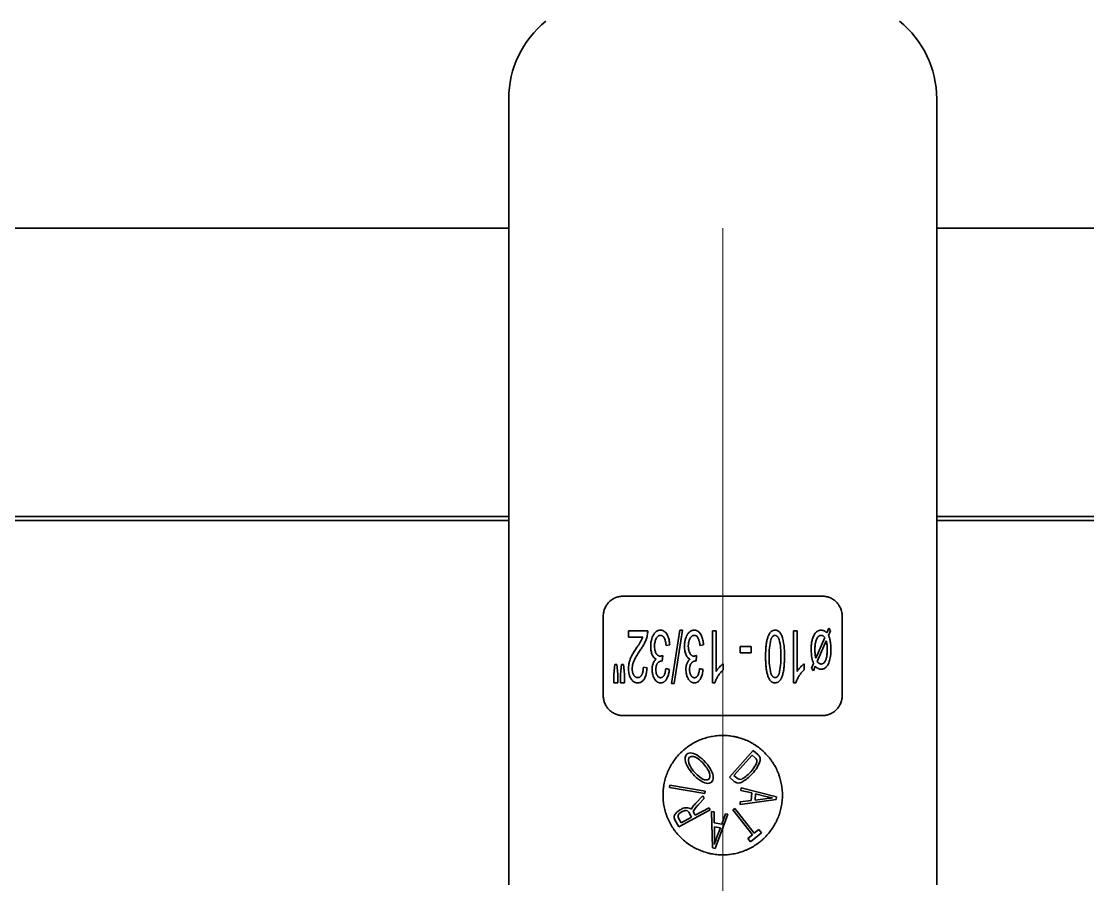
# Model space of a CAD drawing. Extents: x 6336 to 10269, y -393 to 3036.
# Drawn here: x 8656.4 to 8710, y 2212.5 to 2255.9 of the extents above; entities that cross this region are included whole.
import ezdxf

# ---------------------------------------------------------------- set-up
doc = ezdxf.new("R2010")
doc.units = 0
doc.header["$LTSCALE"] = 5
doc.layers.get('0').update_dxf_attribs({"linetype": 'CONTINUOUS', "lineweight": 0})
doc.layers.add('1', color=7, linetype='CONTINUOUS', true_color=0xffffff)

msp = doc.modelspace()

# ---------------------------------------------------------------- linework, layer by layer
at = {"color": 4}
msp.add_line((8691.673, 2245.526), (8691.673, 2145.526), dxfattribs=at)
at = {"layer": '1', "color": 7, "linetype": 'Continuous', "lineweight": 35}
for p, q in [((8680.923, 2252.026), (8680.923, 2212.526)), ((8702.423, 2212.526), (8702.423, 2252.026)), ((8680.923, 2245.526), (8643.478, 2245.526)), ((9142.773, 2245.526), (8702.423, 2245.526)), ((8680.923, 2231.037), (8459.92, 2231.037)), ((8680.923, 2230.83), (8459.92, 2230.83)), ((8850.535, 2231.037), (8702.423, 2231.037)), ((8850.546, 2230.83), (8702.423, 2230.83)), ((8696.673, 2227.026), (8686.673, 2227.026)), ((8685.673, 2222.026), (8685.673, 2226.026)), ((8697.673, 2226.026), (8697.673, 2222.026)), ((8696.897, 2225.178), (8697, 2225.417)), ((8697, 2225.417), (8697.095, 2225.29)), ((8686.939, 2225.279), (8687.904, 2225.279)), ((8686.939, 2225.279), (8686.939, 2224.971)), ((8687.654, 2224.971), (8686.939, 2224.971)), ((8689.093, 2222.635), (8689.515, 2225.322)), ((8689.659, 2225.322), (8689.237, 2222.635)), ((8689.515, 2225.322), (8689.659, 2225.322)), ((8691.164, 2225.279), (8691.342, 2225.279)), ((8691.164, 2225.279), (8691.164, 2222.679)), ((8691.342, 2223.245), (8691.342, 2225.279)), ((8695.234, 2225.279), (8695.412, 2225.279)), ((8695.234, 2225.279), (8695.234, 2222.679)), ((8695.412, 2223.245), (8695.412, 2225.279)), ((8696.35, 2223.913), (8696.796, 2224.948)), ((8697.095, 2225.29), (8696.988, 2225.043)), ((8689.009, 2224.589), (8688.831, 2224.547)), ((8690.706, 2224.589), (8690.527, 2224.547)), ((8692.551, 2224.498), (8693.102, 2224.498)), ((8692.551, 2224.498), (8692.551, 2224.177)), ((8693.102, 2224.177), (8693.102, 2224.498)), ((8696.875, 2224.781), (8696.425, 2223.741)), ((8688.637, 2223.766), (8688.657, 2224.046)), ((8690.333, 2223.767), (8690.353, 2224.046)), ((8693.102, 2224.177), (8692.551, 2224.177)), ((8686.205, 2223.105), (8686.253, 2223.6)), ((8686.253, 2223.6), (8686.36, 2223.6)), ((8686.36, 2223.6), (8686.409, 2223.105)), ((8686.534, 2223.105), (8686.58, 2223.6)), ((8686.58, 2223.6), (8686.689, 2223.6)), ((8686.689, 2223.6), (8686.738, 2223.105)), ((8687.686, 2223.453), (8687.87, 2223.42)), ((8688.813, 2223.4), (8688.992, 2223.342)), ((8690.51, 2223.4), (8690.688, 2223.342)), ((8691.701, 2223.32), (8691.701, 2223.629)), ((8695.771, 2223.32), (8695.771, 2223.629)), ((8696.13, 2223.404), (8696.237, 2223.65)), ((8696.227, 2223.279), (8696.13, 2223.404)), ((8696.324, 2223.506), (8696.227, 2223.279)), ((8686.205, 2223.105), (8686.205, 2222.679)), ((8686.409, 2222.679), (8686.409, 2223.105)), ((8686.534, 2223.105), (8686.534, 2222.679)), ((8686.738, 2222.679), (8686.738, 2223.105)), ((8686.409, 2222.679), (8686.205, 2222.679)), ((8686.738, 2222.679), (8686.534, 2222.679)), ((8689.237, 2222.635), (8689.093, 2222.635)), ((8691.279, 2222.679), (8691.164, 2222.679)), ((8695.352, 2222.679), (8695.234, 2222.679)), ((8686.673, 2221.026), (8696.673, 2221.026)), ((8693.205, 2219.278), (8692.006, 2217.935)), ((8692.237, 2218.014), (8693.152, 2219.04)), ((8693.152, 2219.04), (8693.306, 2218.902)), ((8693.448, 2219.061), (8693.205, 2219.278)), ((8692.006, 2217.935), (8692.248, 2217.719)), ((8692.391, 2217.877), (8692.237, 2218.014)), ((8689.019, 2217.527), (8689, 2217.41)), ((8689, 2217.41), (8690.776, 2217.116)), ((8690.795, 2217.234), (8689.019, 2217.527)), ((8692.59, 2217.266), (8692.597, 2217.392)), ((8694.372, 2216.935), (8692.597, 2217.392)), ((8690.673, 2216.984), (8690.31, 2216.609)), ((8690.47, 2216.571), (8690.744, 2216.854)), ((8690.744, 2216.854), (8690.673, 2216.984)), ((8690.776, 2217.116), (8690.795, 2217.234)), ((8692.59, 2217.266), (8693.127, 2217.135)), ((8693.127, 2217.135), (8693.104, 2216.757)), ((8693.299, 2216.782), (8693.318, 2217.087)), ((8693.803, 2216.844), (8693.299, 2216.782)), ((8693.318, 2217.087), (8693.84, 2216.956)), ((8694.372, 2216.935), (8694.365, 2216.808)), ((8689.464, 2215.433), (8691.049, 2216.287)), ((8690.992, 2216.392), (8690.288, 2216.013)), ((8691.049, 2216.287), (8690.992, 2216.392)), ((8692.276, 2216.356), (8692.183, 2216.282)), ((8692.183, 2216.282), (8693.166, 2215.036)), ((8693.26, 2215.11), (8692.276, 2216.356)), ((8692.545, 2216.551), (8694.365, 2216.808)), ((8692.545, 2216.551), (8692.554, 2216.687)), ((8693.104, 2216.757), (8692.554, 2216.687)), ((8689.275, 2215.785), (8689.464, 2215.433)), ((8689.583, 2215.633), (8689.433, 2215.911)), ((8690.107, 2215.915), (8689.583, 2215.633)), ((8689.986, 2216.14), (8690.107, 2215.915)), ((8690.288, 2216.013), (8690.218, 2216.143)), ((8691.239, 2216.188), (8691.105, 2216.211)), ((8691.105, 2216.211), (8691.16, 2214.375)), ((8691.239, 2216.188), (8691.248, 2215.634)), ((8691.286, 2214.353), (8691.935, 2216.067)), ((8691.811, 2216.089), (8691.621, 2215.569)), ((8691.935, 2216.067), (8691.811, 2216.089)), ((8691.621, 2215.569), (8691.248, 2215.634)), ((8691.252, 2215.437), (8691.258, 2214.929)), ((8691.252, 2215.437), (8691.553, 2215.384)), ((8691.553, 2215.384), (8691.365, 2214.879)), ((8693.492, 2215.293), (8693.26, 2215.11)), ((8693.624, 2215.127), (8693.492, 2215.293)), ((8693.166, 2215.036), (8692.933, 2214.852)), ((8692.933, 2214.852), (8693.065, 2214.685)), ((8693.065, 2214.685), (8693.624, 2215.127)), ((8691.16, 2214.375), (8691.286, 2214.353))]:
    msp.add_line(p, q, dxfattribs=at)
for centre, radius, start, end in [((8685.923, 2252.026), 5, 128.8492, 180), ((8697.423, 2252.026), 5, 0, 51.1508), ((8693.178, 2218.758), 0.405, 27.0957, 48.2605), ((8692.053, 2219.225), 1.569, 315.1419, 342.8269), ((8693.131, 2218.706), 0.263, 17.1388, 48.2605), ((8693.241, 2218.834), 0.317, 346.8867, 20.1022), ((8692.544, 2218.048), 0.23, 228.2605, 291.4392), ((8694.875, 2208.803), 8.112, 94.9161, 97.5911), ((8694.885, 2221.127), 4.3, 255.9385, 260.5571), ((8689.854, 2215.934), 0.462, 56.3406, 129.2567), ((8690.486, 2216.214), 0.39, 149.005, 164.3647), ((8691.357, 2215.593), 1.459, 135.875, 145.744), ((8691.037, 2215.83), 0.922, 127.4414, 155.8018), ((8689.664, 2215.951), 0.235, 101.8972, 189.9808), ((8690.394, 2216.237), 0.2, 188.3447, 208.311), ((8683.148, 2214.748), 8.112, 358.6035, 1.2786), ((8695.396, 2213.382), 4.3, 159.6259, 164.2445)]:
    msp.add_arc(centre, radius, start, end, dxfattribs=at)
for points, knots in [([(8685.673, 2226.026), (8685.673, 2226.098), (8685.68, 2226.168), (8685.699, 2226.253), (8685.703, 2226.27), (8685.712, 2226.304), (8685.717, 2226.321), (8685.733, 2226.37), (8685.746, 2226.402), (8685.774, 2226.465), (8685.789, 2226.495), (8685.814, 2226.539), (8685.823, 2226.553), (8685.841, 2226.581), (8685.85, 2226.595), (8685.899, 2226.663), (8685.942, 2226.712), (8686.001, 2226.767), (8686.013, 2226.778), (8686.037, 2226.798), (8686.05, 2226.809), (8686.088, 2226.838), (8686.114, 2226.856), (8686.194, 2226.906), (8686.25, 2226.934), (8686.337, 2226.969), (8686.367, 2226.979), (8686.427, 2226.996), (8686.457, 2227.003), (8686.548, 2227.02), (8686.61, 2227.026), (8686.673, 2227.026)], [0, 0, 0, 0, 0.125, 0.125, 0.15625, 0.15625, 0.1875, 0.1875, 0.25, 0.25, 0.3125, 0.3125, 0.34375, 0.34375, 0.375, 0.375, 0.5, 0.5, 0.53125, 0.53125, 0.5625, 0.5625, 0.625, 0.625, 0.75, 0.75, 0.8125, 0.8125, 0.875, 0.875, 1, 1, 1, 1]), ([(8697.673, 2226.026), (8697.673, 2226.098), (8697.665, 2226.168), (8697.647, 2226.253), (8697.643, 2226.27), (8697.634, 2226.304), (8697.629, 2226.321), (8697.612, 2226.37), (8697.6, 2226.402), (8697.572, 2226.465), (8697.557, 2226.495), (8697.532, 2226.539), (8697.523, 2226.553), (8697.505, 2226.581), (8697.495, 2226.595), (8697.447, 2226.663), (8697.404, 2226.712), (8697.345, 2226.767), (8697.333, 2226.778), (8697.308, 2226.798), (8697.296, 2226.809), (8697.258, 2226.838), (8697.232, 2226.856), (8697.152, 2226.906), (8697.096, 2226.934), (8697.009, 2226.969), (8696.979, 2226.979), (8696.919, 2226.996), (8696.889, 2227.003), (8696.798, 2227.02), (8696.736, 2227.026), (8696.673, 2227.026)], [0, 0, 0, 0, 0.125, 0.125, 0.15625, 0.15625, 0.1875, 0.1875, 0.25, 0.25, 0.3125, 0.3125, 0.34375, 0.34375, 0.375, 0.375, 0.5, 0.5, 0.53125, 0.53125, 0.5625, 0.5625, 0.625, 0.625, 0.75, 0.75, 0.8125, 0.8125, 0.875, 0.875, 1, 1, 1, 1]), ([(8687.372, 2224.471), (8687.429, 2224.547), (8687.481, 2224.628), (8687.575, 2224.794), (8687.618, 2224.881), (8687.656, 2224.97)], [0, 0, 0, 0, 0.5, 0.5, 1, 1, 1, 1]), ([(8687.883, 2225.056), (8687.866, 2224.988), (8687.846, 2224.921), (8687.799, 2224.791), (8687.746, 2224.664), (8687.68, 2224.544), (8687.626, 2224.456), (8687.607, 2224.427), (8687.569, 2224.37), (8687.549, 2224.342), (8687.528, 2224.315)], [0, 0, 0, 0, 0.25, 0.25, 0.5, 0.75, 0.75, 0.875, 0.875, 1, 1, 1, 1]), ([(8688.548, 2225.322), (8688.526, 2225.322), (8688.495, 2225.32), (8688.463, 2225.313), (8688.443, 2225.307), (8688.433, 2225.304), (8688.403, 2225.292), (8688.384, 2225.283), (8688.356, 2225.266), (8688.348, 2225.26), (8688.33, 2225.247), (8688.322, 2225.24), (8688.297, 2225.218), (8688.282, 2225.203), (8688.254, 2225.171), (8688.24, 2225.154), (8688.215, 2225.118), (8688.203, 2225.1), (8688.181, 2225.062), (8688.171, 2225.042), (8688.143, 2224.984), (8688.127, 2224.943), (8688.106, 2224.88), (8688.1, 2224.859), (8688.089, 2224.816), (8688.084, 2224.795), (8688.063, 2224.686), (8688.056, 2224.598), (8688.056, 2224.51)], [0, 0, 0, 0, 0.0625, 0.09375, 0.09375, 0.125, 0.125, 0.1875, 0.1875, 0.21875, 0.21875, 0.25, 0.25, 0.3125, 0.3125, 0.375, 0.375, 0.4375, 0.4375, 0.5, 0.5, 0.625, 0.625, 0.6875, 0.6875, 0.75, 0.75, 1, 1, 1, 1]), ([(8688.831, 2224.547), (8688.825, 2224.6), (8688.817, 2224.653), (8688.801, 2224.731), (8688.795, 2224.757), (8688.781, 2224.809), (8688.773, 2224.834), (8688.754, 2224.884), (8688.743, 2224.908), (8688.724, 2224.943), (8688.717, 2224.954), (8688.701, 2224.976), (8688.693, 2224.987), (8688.675, 2225.006), (8688.665, 2225.015), (8688.649, 2225.026), (8688.644, 2225.03), (8688.633, 2225.037), (8688.627, 2225.04), (8688.609, 2225.048), (8688.597, 2225.052), (8688.572, 2225.057), (8688.559, 2225.059), (8688.546, 2225.059)], [0, 0, 0, 0, 0.25, 0.25, 0.375, 0.375, 0.5, 0.5, 0.625, 0.625, 0.6875, 0.6875, 0.75, 0.75, 0.8125, 0.8125, 0.84375, 0.84375, 0.875, 0.875, 0.9375, 0.9375, 1, 1, 1, 1]), ([(8689.009, 2224.589), (8689.007, 2224.629), (8689.004, 2224.669), (8688.993, 2224.747), (8688.987, 2224.786), (8688.97, 2224.864), (8688.959, 2224.902), (8688.941, 2224.958), (8688.934, 2224.977), (8688.919, 2225.014), (8688.911, 2225.032), (8688.885, 2225.086), (8688.865, 2225.121), (8688.83, 2225.169), (8688.818, 2225.184), (8688.798, 2225.206), (8688.791, 2225.213), (8688.776, 2225.227), (8688.769, 2225.234), (8688.747, 2225.253), (8688.731, 2225.264), (8688.706, 2225.28), (8688.697, 2225.285), (8688.679, 2225.293), (8688.653, 2225.305), (8688.625, 2225.313), (8688.596, 2225.319), (8688.587, 2225.32), (8688.567, 2225.322), (8688.557, 2225.322), (8688.548, 2225.322)], [0, 0, 0, 0, 0.125, 0.125, 0.25, 0.25, 0.375, 0.375, 0.4375, 0.4375, 0.5, 0.5, 0.625, 0.625, 0.6875, 0.6875, 0.71875, 0.71875, 0.75, 0.75, 0.8125, 0.8125, 0.84375, 0.84375, 0.875, 0.9375, 0.9375, 0.96875, 0.96875, 1, 1, 1, 1]), ([(8690.244, 2225.322), (8690.222, 2225.322), (8690.19, 2225.319), (8690.158, 2225.312), (8690.137, 2225.306), (8690.126, 2225.303), (8690.096, 2225.291), (8690.077, 2225.281), (8690.049, 2225.263), (8690.04, 2225.257), (8690.023, 2225.244), (8690.014, 2225.237), (8689.99, 2225.215), (8689.975, 2225.199), (8689.946, 2225.166), (8689.933, 2225.149), (8689.914, 2225.122), (8689.908, 2225.113), (8689.897, 2225.094), (8689.88, 2225.066), (8689.865, 2225.038), (8689.837, 2224.979), (8689.821, 2224.938), (8689.801, 2224.876), (8689.795, 2224.855), (8689.785, 2224.812), (8689.78, 2224.791), (8689.759, 2224.684), (8689.753, 2224.597), (8689.753, 2224.51)], [0, 0, 0, 0, 0.0625, 0.09375, 0.09375, 0.125, 0.125, 0.1875, 0.1875, 0.21875, 0.21875, 0.25, 0.25, 0.3125, 0.3125, 0.375, 0.375, 0.40625, 0.40625, 0.4375, 0.5, 0.5, 0.625, 0.625, 0.6875, 0.6875, 0.75, 0.75, 1, 1, 1, 1]), ([(8690.242, 2225.059), (8690.228, 2225.059), (8690.214, 2225.057), (8690.186, 2225.05), (8690.173, 2225.045), (8690.148, 2225.033), (8690.136, 2225.025), (8690.113, 2225.008), (8690.102, 2224.999), (8690.082, 2224.979), (8690.073, 2224.968), (8690.056, 2224.946), (8690.048, 2224.934), (8690.026, 2224.898), (8690.013, 2224.873), (8689.997, 2224.834), (8689.992, 2224.82), (8689.983, 2224.793), (8689.979, 2224.78), (8689.967, 2224.739), (8689.961, 2224.711), (8689.947, 2224.628), (8689.943, 2224.572), (8689.943, 2224.516)], [0, 0, 0, 0, 0.0625, 0.0625, 0.125, 0.125, 0.1875, 0.1875, 0.25, 0.25, 0.3125, 0.3125, 0.375, 0.375, 0.5, 0.5, 0.5625, 0.5625, 0.625, 0.625, 0.75, 0.75, 1, 1, 1, 1]), ([(8690.706, 2224.589), (8690.701, 2224.668), (8690.692, 2224.746), (8690.667, 2224.861), (8690.657, 2224.898), (8690.638, 2224.954), (8690.632, 2224.973), (8690.617, 2225.01), (8690.609, 2225.028), (8690.583, 2225.082), (8690.564, 2225.117), (8690.529, 2225.165), (8690.516, 2225.181), (8690.49, 2225.211), (8690.476, 2225.224), (8690.454, 2225.244), (8690.446, 2225.25), (8690.43, 2225.262), (8690.422, 2225.267), (8690.396, 2225.283), (8690.379, 2225.292), (8690.351, 2225.303), (8690.342, 2225.307), (8690.323, 2225.312), (8690.313, 2225.315), (8690.284, 2225.32), (8690.264, 2225.322), (8690.244, 2225.322)], [0, 0, 0, 0, 0.25, 0.25, 0.375, 0.375, 0.4375, 0.4375, 0.5, 0.5, 0.625, 0.625, 0.6875, 0.6875, 0.75, 0.75, 0.78125, 0.78125, 0.8125, 0.8125, 0.875, 0.875, 0.90625, 0.90625, 0.9375, 0.9375, 1, 1, 1, 1]), ([(8693.827, 2223.996), (8693.827, 2224.061), (8693.828, 2224.125), (8693.831, 2224.253), (8693.834, 2224.317), (8693.842, 2224.445), (8693.848, 2224.508), (8693.863, 2224.636), (8693.872, 2224.699), (8693.891, 2224.793), (8693.897, 2224.825), (8693.913, 2224.887), (8693.922, 2224.917), (8693.941, 2224.978), (8693.952, 2225.009), (8693.978, 2225.068), (8693.992, 2225.096), (8694.016, 2225.138), (8694.024, 2225.151), (8694.043, 2225.178), (8694.052, 2225.19), (8694.073, 2225.214), (8694.083, 2225.226), (8694.106, 2225.248), (8694.119, 2225.258), (8694.145, 2225.277), (8694.158, 2225.285), (8694.179, 2225.295), (8694.186, 2225.299), (8694.201, 2225.305), (8694.208, 2225.307), (8694.231, 2225.314), (8694.246, 2225.318), (8694.277, 2225.322), (8694.292, 2225.322), (8694.308, 2225.322)], [0, 0, 0, 0, 0.125, 0.125, 0.25, 0.25, 0.375, 0.375, 0.5, 0.5, 0.5625, 0.5625, 0.625, 0.625, 0.6875, 0.6875, 0.75, 0.75, 0.78125, 0.78125, 0.8125, 0.8125, 0.84375, 0.84375, 0.875, 0.875, 0.90625, 0.90625, 0.921875, 0.921875, 0.9375, 0.9375, 0.96875, 0.96875, 1, 1, 1, 1]), ([(8694.3, 2225.063), (8694.275, 2225.057), (8694.251, 2225.047), (8694.217, 2225.027), (8694.206, 2225.02), (8694.186, 2225.004), (8694.176, 2224.995), (8694.158, 2224.977), (8694.15, 2224.967), (8694.134, 2224.945), (8694.12, 2224.923), (8694.109, 2224.899), (8694.1, 2224.875), (8694.096, 2224.862), (8694.093, 2224.849)], [0, 0, 0, 0, 0.25, 0.25, 0.375, 0.375, 0.5, 0.5, 0.625, 0.625, 0.75, 0.875, 0.875, 1, 1, 1, 1]), ([(8694.509, 2224.85), (8694.503, 2224.876), (8694.494, 2224.901), (8694.475, 2224.935), (8694.468, 2224.946), (8694.452, 2224.967), (8694.444, 2224.977), (8694.43, 2224.991), (8694.425, 2224.996), (8694.415, 2225.004), (8694.41, 2225.009), (8694.395, 2225.021), (8694.373, 2225.035), (8694.35, 2225.046), (8694.326, 2225.056), (8694.314, 2225.06), (8694.301, 2225.063)], [0, 0, 0, 0, 0.25, 0.25, 0.375, 0.375, 0.5, 0.5, 0.5625, 0.5625, 0.625, 0.625, 0.75, 0.875, 0.875, 1, 1, 1, 1]), ([(8694.308, 2225.324), (8694.345, 2225.319), (8694.38, 2225.31), (8694.431, 2225.288), (8694.448, 2225.28), (8694.479, 2225.26), (8694.494, 2225.25), (8694.515, 2225.232), (8694.522, 2225.226), (8694.536, 2225.213), (8694.542, 2225.207), (8694.561, 2225.186), (8694.584, 2225.157), (8694.603, 2225.125), (8694.615, 2225.099), (8694.619, 2225.091), (8694.626, 2225.073), (8694.63, 2225.064), (8694.632, 2225.055)], [0, 0, 0, 0, 0.25, 0.25, 0.375, 0.375, 0.5, 0.5, 0.5625, 0.5625, 0.625, 0.625, 0.75, 0.875, 0.875, 0.9375, 0.9375, 1, 1, 1, 1]), ([(8694.638, 2225.057), (8694.692, 2224.884), (8694.73, 2224.71), (8694.763, 2224.445), (8694.771, 2224.356), (8694.777, 2224.177), (8694.776, 2224.087), (8694.772, 2223.997)], [0, 0, 0, 0, 0.5, 0.5, 0.75, 0.75, 1, 1, 1, 1]), ([(8696.119, 2224.339), (8696.115, 2224.408), (8696.116, 2224.475), (8696.126, 2224.61), (8696.136, 2224.677), (8696.157, 2224.776), (8696.165, 2224.809), (8696.184, 2224.874), (8696.194, 2224.906), (8696.229, 2225.001), (8696.255, 2225.062), (8696.286, 2225.121)], [0, 0, 0, 0, 0.25, 0.25, 0.5, 0.5, 0.625, 0.625, 0.75, 0.75, 1, 1, 1, 1]), ([(8696.288, 2225.12), (8696.306, 2225.151), (8696.327, 2225.178), (8696.357, 2225.209), (8696.364, 2225.214), (8696.377, 2225.226), (8696.383, 2225.231), (8696.403, 2225.247), (8696.431, 2225.266), (8696.46, 2225.281), (8696.483, 2225.291), (8696.491, 2225.294), (8696.506, 2225.3), (8696.514, 2225.302), (8696.553, 2225.314), (8696.585, 2225.319), (8696.617, 2225.321)], [0, 0, 0, 0, 0.25, 0.25, 0.3125, 0.3125, 0.375, 0.375, 0.5, 0.625, 0.625, 0.6875, 0.6875, 0.75, 0.75, 1, 1, 1, 1]), ([(8696.617, 2225.321), (8696.644, 2225.32), (8696.67, 2225.316), (8696.708, 2225.306), (8696.721, 2225.302), (8696.746, 2225.293), (8696.758, 2225.287), (8696.794, 2225.269), (8696.817, 2225.255), (8696.849, 2225.229), (8696.859, 2225.22), (8696.879, 2225.2), (8696.888, 2225.189), (8696.897, 2225.178)], [0, 0, 0, 0, 0.25, 0.25, 0.375, 0.375, 0.5, 0.5, 0.75, 0.75, 0.875, 0.875, 1, 1, 1, 1]), ([(8696.796, 2224.948), (8696.786, 2224.964), (8696.775, 2224.979), (8696.756, 2224.998), (8696.75, 2225.004), (8696.736, 2225.016), (8696.721, 2225.026), (8696.706, 2225.034), (8696.69, 2225.042), (8696.682, 2225.045), (8696.657, 2225.054), (8696.64, 2225.057), (8696.623, 2225.059)], [0, 0, 0, 0, 0.25, 0.25, 0.375, 0.375, 0.5, 0.625, 0.625, 0.75, 0.75, 1, 1, 1, 1]), ([(8687.528, 2224.315), (8687.48, 2224.245), (8687.433, 2224.174), (8687.366, 2224.065), (8687.344, 2224.028), (8687.301, 2223.954), (8687.281, 2223.917), (8687.222, 2223.803), (8687.188, 2223.725), (8687.158, 2223.62), (8687.152, 2223.599), (8687.143, 2223.556), (8687.139, 2223.535), (8687.129, 2223.47), (8687.125, 2223.426), (8687.125, 2223.382)], [0, 0, 0, 0, 0.25, 0.25, 0.375, 0.375, 0.5, 0.5, 0.75, 0.75, 0.8125, 0.8125, 0.875, 0.875, 1, 1, 1, 1]), ([(8688.326, 2223.87), (8688.308, 2223.878), (8688.273, 2223.897), (8688.223, 2223.939), (8688.177, 2223.995), (8688.135, 2224.068), (8688.101, 2224.156), (8688.076, 2224.259), (8688.06, 2224.376), (8688.056, 2224.463), (8688.056, 2224.51)], [0, 0, 0, 0, 0.122262, 0.247653, 0.373044, 0.498435, 0.623827, 0.749218, 0.874609, 1, 1, 1, 1]), ([(8688.247, 2224.516), (8688.247, 2224.461), (8688.25, 2224.408), (8688.264, 2224.329), (8688.269, 2224.303), (8688.28, 2224.265), (8688.284, 2224.252), (8688.293, 2224.226), (8688.298, 2224.214), (8688.314, 2224.176), (8688.326, 2224.153), (8688.348, 2224.119), (8688.355, 2224.109), (8688.372, 2224.088), (8688.381, 2224.078), (8688.401, 2224.06), (8688.411, 2224.052), (8688.433, 2224.037), (8688.445, 2224.031), (8688.469, 2224.021), (8688.481, 2224.017), (8688.5, 2224.013), (8688.507, 2224.012), (8688.52, 2224.011), (8688.526, 2224.01), (8688.533, 2224.01)], [0, 0, 0, 0, 0.25, 0.25, 0.375, 0.375, 0.4375, 0.4375, 0.5, 0.5, 0.625, 0.625, 0.6875, 0.6875, 0.75, 0.75, 0.8125, 0.8125, 0.875, 0.875, 0.9375, 0.9375, 0.96875, 0.96875, 1, 1, 1, 1]), ([(8690.023, 2223.87), (8690.005, 2223.878), (8689.969, 2223.897), (8689.918, 2223.94), (8689.872, 2223.997), (8689.831, 2224.07), (8689.797, 2224.158), (8689.772, 2224.26), (8689.756, 2224.377), (8689.753, 2224.464), (8689.753, 2224.51)], [0, 0, 0, 0, 0.122256, 0.247648, 0.37304, 0.498432, 0.623824, 0.749216, 0.874608, 1, 1, 1, 1]), ([(8689.943, 2224.516), (8689.943, 2224.462), (8689.947, 2224.409), (8689.96, 2224.331), (8689.965, 2224.306), (8689.976, 2224.267), (8689.98, 2224.255), (8689.988, 2224.229), (8689.993, 2224.217), (8690.008, 2224.18), (8690.021, 2224.156), (8690.042, 2224.122), (8690.05, 2224.111), (8690.067, 2224.09), (8690.076, 2224.08), (8690.095, 2224.062), (8690.105, 2224.054), (8690.122, 2224.042), (8690.128, 2224.039), (8690.139, 2224.032), (8690.145, 2224.029), (8690.163, 2224.021), (8690.176, 2224.017), (8690.196, 2224.013), (8690.202, 2224.012), (8690.216, 2224.011), (8690.222, 2224.01), (8690.229, 2224.01)], [0, 0, 0, 0, 0.25, 0.25, 0.375, 0.375, 0.4375, 0.4375, 0.5, 0.5, 0.625, 0.625, 0.6875, 0.6875, 0.75, 0.75, 0.8125, 0.8125, 0.84375, 0.84375, 0.875, 0.875, 0.9375, 0.9375, 0.96875, 0.96875, 1, 1, 1, 1]), ([(8696.924, 2224.335), (8696.926, 2224.411), (8696.922, 2224.486), (8696.906, 2224.635), (8696.893, 2224.708), (8696.875, 2224.781)], [0, 0, 0, 0, 0.5, 0.5, 1, 1, 1, 1]), ([(8686.94, 2223.39), (8686.94, 2223.445), (8686.944, 2223.499), (8686.957, 2223.607), (8686.967, 2223.66), (8686.987, 2223.738), (8686.994, 2223.764), (8687.01, 2223.816), (8687.019, 2223.842), (8687.048, 2223.918), (8687.07, 2223.967), (8687.095, 2224.014)], [0, 0, 0, 0, 0.25, 0.25, 0.5, 0.5, 0.625, 0.625, 0.75, 0.75, 1, 1, 1, 1]), ([(8688.128, 2223.342), (8688.125, 2223.392), (8688.127, 2223.44), (8688.137, 2223.512), (8688.142, 2223.536), (8688.155, 2223.584), (8688.162, 2223.607), (8688.188, 2223.675), (8688.21, 2223.718), (8688.262, 2223.799), (8688.292, 2223.836), (8688.326, 2223.87)], [0, 0, 0, 0, 0.25, 0.25, 0.375, 0.375, 0.5, 0.5, 0.75, 0.75, 1, 1, 1, 1]), ([(8688.533, 2224.01), (8688.555, 2224.012), (8688.576, 2224.016), (8688.617, 2224.028), (8688.637, 2224.036), (8688.657, 2224.046)], [0, 0, 0, 0, 0.5, 0.5, 1, 1, 1, 1]), ([(8689.824, 2223.342), (8689.821, 2223.391), (8689.823, 2223.44), (8689.834, 2223.511), (8689.838, 2223.535), (8689.848, 2223.57), (8689.851, 2223.582), (8689.858, 2223.605), (8689.862, 2223.617), (8689.884, 2223.673), (8689.905, 2223.716), (8689.938, 2223.767), (8689.945, 2223.777), (8689.959, 2223.797), (8689.981, 2223.826), (8690.006, 2223.853), (8690.023, 2223.87)], [0, 0, 0, 0, 0.25, 0.25, 0.375, 0.375, 0.4375, 0.4375, 0.5, 0.5, 0.75, 0.75, 0.8125, 0.8125, 0.875, 1, 1, 1, 1]), ([(8690.229, 2224.01), (8690.251, 2224.012), (8690.272, 2224.016), (8690.303, 2224.025), (8690.313, 2224.028), (8690.333, 2224.036), (8690.343, 2224.041), (8690.353, 2224.046)], [0, 0, 0, 0, 0.5, 0.5, 0.75, 0.75, 1, 1, 1, 1]), ([(8693.827, 2223.996), (8693.827, 2223.933), (8693.828, 2223.869), (8693.831, 2223.741), (8693.834, 2223.677), (8693.842, 2223.55), (8693.847, 2223.486), (8693.862, 2223.36), (8693.871, 2223.296), (8693.896, 2223.172), (8693.911, 2223.11), (8693.941, 2223.02), (8693.952, 2222.99), (8693.976, 2222.931), (8693.99, 2222.902), (8694.013, 2222.86), (8694.021, 2222.846), (8694.039, 2222.819), (8694.048, 2222.806), (8694.078, 2222.769), (8694.1, 2222.747), (8694.131, 2222.723), (8694.138, 2222.718), (8694.151, 2222.71), (8694.172, 2222.698), (8694.193, 2222.688), (8694.216, 2222.681), (8694.223, 2222.679), (8694.238, 2222.675), (8694.261, 2222.67), (8694.285, 2222.669), (8694.301, 2222.669)], [0, 0, 0, 0, 0.125, 0.125, 0.25, 0.25, 0.375, 0.375, 0.5, 0.5, 0.625, 0.625, 0.6875, 0.6875, 0.75, 0.75, 0.78125, 0.78125, 0.8125, 0.8125, 0.875, 0.875, 0.890625, 0.890625, 0.90625, 0.9375, 0.9375, 0.953125, 0.953125, 0.96875, 1, 1, 1, 1]), ([(8694.776, 2223.996), (8694.776, 2223.932), (8694.775, 2223.868), (8694.772, 2223.74), (8694.769, 2223.676), (8694.761, 2223.549), (8694.755, 2223.485), (8694.74, 2223.358), (8694.731, 2223.294), (8694.713, 2223.201), (8694.706, 2223.169), (8694.691, 2223.108), (8694.682, 2223.077), (8694.668, 2223.031), (8694.662, 2223.016), (8694.651, 2222.986), (8694.646, 2222.971), (8694.627, 2222.927), (8694.613, 2222.898), (8694.589, 2222.857), (8694.581, 2222.843), (8694.563, 2222.817), (8694.544, 2222.792), (8694.523, 2222.768), (8694.506, 2222.752), (8694.5, 2222.747), (8694.488, 2222.736), (8694.482, 2222.731), (8694.463, 2222.717), (8694.45, 2222.709), (8694.429, 2222.698), (8694.422, 2222.695), (8694.408, 2222.689), (8694.4, 2222.686), (8694.363, 2222.673), (8694.332, 2222.669), (8694.301, 2222.669)], [0, 0, 0, 0, 0.125, 0.125, 0.25, 0.25, 0.375, 0.375, 0.5, 0.5, 0.5625, 0.5625, 0.625, 0.625, 0.65625, 0.65625, 0.6875, 0.6875, 0.75, 0.75, 0.78125, 0.78125, 0.8125, 0.84375, 0.84375, 0.859375, 0.859375, 0.875, 0.875, 0.90625, 0.90625, 0.921875, 0.921875, 0.9375, 0.9375, 1, 1, 1, 1]), ([(8687.396, 2222.669), (8687.359, 2222.669), (8687.322, 2222.674), (8687.277, 2222.689), (8687.268, 2222.692), (8687.251, 2222.7), (8687.225, 2222.712), (8687.201, 2222.727), (8687.178, 2222.744), (8687.17, 2222.75), (8687.156, 2222.763), (8687.148, 2222.769), (8687.128, 2222.79), (8687.115, 2222.804), (8687.09, 2222.835), (8687.079, 2222.851), (8687.058, 2222.884), (8687.048, 2222.902), (8687.021, 2222.955), (8687.006, 2222.992), (8686.987, 2223.049), (8686.982, 2223.069), (8686.971, 2223.108), (8686.967, 2223.128), (8686.955, 2223.187), (8686.95, 2223.228), (8686.942, 2223.308), (8686.941, 2223.349), (8686.941, 2223.39)], [0, 0, 0, 0, 0.125, 0.125, 0.15625, 0.15625, 0.1875, 0.25, 0.25, 0.28125, 0.28125, 0.3125, 0.3125, 0.375, 0.375, 0.4375, 0.4375, 0.5, 0.5, 0.625, 0.625, 0.6875, 0.6875, 0.75, 0.75, 0.875, 0.875, 1, 1, 1, 1]), ([(8687.125, 2223.382), (8687.125, 2223.332), (8687.129, 2223.282), (8687.141, 2223.221), (8687.144, 2223.209), (8687.15, 2223.185), (8687.153, 2223.173), (8687.165, 2223.138), (8687.174, 2223.115), (8687.19, 2223.082), (8687.196, 2223.071), (8687.208, 2223.05), (8687.222, 2223.03), (8687.237, 2223.012), (8687.25, 2222.999), (8687.254, 2222.994), (8687.263, 2222.986), (8687.267, 2222.982), (8687.281, 2222.971), (8687.291, 2222.965), (8687.306, 2222.956), (8687.311, 2222.953), (8687.322, 2222.948), (8687.327, 2222.946), (8687.354, 2222.936), (8687.377, 2222.932), (8687.4, 2222.932)], [0, 0, 0, 0, 0.25, 0.25, 0.3125, 0.3125, 0.375, 0.375, 0.5, 0.5, 0.5625, 0.5625, 0.625, 0.6875, 0.6875, 0.71875, 0.71875, 0.75, 0.75, 0.8125, 0.8125, 0.84375, 0.84375, 0.875, 0.875, 1, 1, 1, 1]), ([(8687.396, 2222.669), (8687.435, 2222.669), (8687.474, 2222.674), (8687.521, 2222.688), (8687.53, 2222.692), (8687.548, 2222.699), (8687.575, 2222.711), (8687.601, 2222.727), (8687.633, 2222.751), (8687.648, 2222.764), (8687.677, 2222.793), (8687.69, 2222.809), (8687.715, 2222.841), (8687.726, 2222.859), (8687.747, 2222.894), (8687.757, 2222.913), (8687.784, 2222.969), (8687.798, 2223.008), (8687.816, 2223.068), (8687.822, 2223.088), (8687.832, 2223.129), (8687.836, 2223.15), (8687.848, 2223.211), (8687.855, 2223.252), (8687.864, 2223.336), (8687.868, 2223.378), (8687.87, 2223.42)], [0, 0, 0, 0, 0.125, 0.125, 0.15625, 0.15625, 0.1875, 0.25, 0.25, 0.3125, 0.3125, 0.375, 0.375, 0.4375, 0.4375, 0.5, 0.5, 0.625, 0.625, 0.6875, 0.6875, 0.75, 0.75, 0.875, 0.875, 1, 1, 1, 1]), ([(8687.686, 2223.453), (8687.685, 2223.397), (8687.682, 2223.342), (8687.669, 2223.259), (8687.664, 2223.232), (8687.654, 2223.191), (8687.65, 2223.178), (8687.642, 2223.151), (8687.637, 2223.138), (8687.627, 2223.112), (8687.621, 2223.1), (8687.609, 2223.075), (8687.602, 2223.063), (8687.58, 2223.028), (8687.563, 2223.007), (8687.539, 2222.984), (8687.533, 2222.98), (8687.523, 2222.972), (8687.506, 2222.96), (8687.489, 2222.951), (8687.47, 2222.944), (8687.464, 2222.942), (8687.452, 2222.938), (8687.433, 2222.934), (8687.413, 2222.932), (8687.4, 2222.932)], [0, 0, 0, 0, 0.25, 0.25, 0.375, 0.375, 0.4375, 0.4375, 0.5, 0.5, 0.5625, 0.5625, 0.625, 0.625, 0.75, 0.75, 0.78125, 0.78125, 0.8125, 0.875, 0.875, 0.90625, 0.90625, 0.9375, 1, 1, 1, 1]), ([(8688.554, 2222.669), (8688.518, 2222.669), (8688.483, 2222.675), (8688.415, 2222.701), (8688.384, 2222.719), (8688.327, 2222.765), (8688.302, 2222.791), (8688.269, 2222.834), (8688.259, 2222.85), (8688.239, 2222.881), (8688.23, 2222.897), (8688.205, 2222.946), (8688.191, 2222.979), (8688.167, 2223.049), (8688.157, 2223.085), (8688.142, 2223.158), (8688.137, 2223.194), (8688.129, 2223.268), (8688.128, 2223.305), (8688.128, 2223.342)], [0, 0, 0, 0, 0.125, 0.125, 0.25, 0.25, 0.375, 0.375, 0.4375, 0.4375, 0.5, 0.5, 0.625, 0.625, 0.75, 0.75, 0.875, 0.875, 1, 1, 1, 1]), ([(8688.312, 2223.336), (8688.312, 2223.386), (8688.316, 2223.436), (8688.331, 2223.508), (8688.337, 2223.532), (8688.35, 2223.567), (8688.354, 2223.579), (8688.365, 2223.601), (8688.376, 2223.623), (8688.389, 2223.644), (8688.403, 2223.664), (8688.411, 2223.674), (8688.435, 2223.701), (8688.454, 2223.717), (8688.479, 2223.733), (8688.484, 2223.736), (8688.495, 2223.742), (8688.511, 2223.751), (8688.539, 2223.761), (8688.562, 2223.766), (8688.586, 2223.77), (8688.598, 2223.771), (8688.61, 2223.77)], [0, 0, 0, 0, 0.25, 0.25, 0.375, 0.375, 0.4375, 0.4375, 0.5, 0.5625, 0.5625, 0.625, 0.625, 0.75, 0.75, 0.78125, 0.78125, 0.8125, 0.875, 0.9375, 0.9375, 1, 1, 1, 1]), ([(8688.312, 2223.336), (8688.312, 2223.293), (8688.315, 2223.249), (8688.326, 2223.185), (8688.331, 2223.164), (8688.343, 2223.122), (8688.351, 2223.101), (8688.364, 2223.071), (8688.369, 2223.062), (8688.38, 2223.043), (8688.385, 2223.033), (8688.404, 2223.006), (8688.418, 2222.99), (8688.438, 2222.973), (8688.442, 2222.969), (8688.45, 2222.963), (8688.455, 2222.96), (8688.468, 2222.951), (8688.478, 2222.946), (8688.492, 2222.94), (8688.497, 2222.939), (8688.508, 2222.936), (8688.513, 2222.934), (8688.528, 2222.931), (8688.539, 2222.93), (8688.55, 2222.93)], [0, 0, 0, 0, 0.25, 0.25, 0.375, 0.375, 0.5, 0.5, 0.5625, 0.5625, 0.625, 0.625, 0.75, 0.75, 0.78125, 0.78125, 0.8125, 0.8125, 0.875, 0.875, 0.90625, 0.90625, 0.9375, 0.9375, 1, 1, 1, 1]), ([(8688.55, 2222.93), (8688.574, 2222.93), (8688.597, 2222.935), (8688.63, 2222.949), (8688.641, 2222.955), (8688.66, 2222.969), (8688.67, 2222.977), (8688.696, 2223.003), (8688.71, 2223.023), (8688.729, 2223.055), (8688.734, 2223.066), (8688.745, 2223.088), (8688.75, 2223.099), (8688.763, 2223.133), (8688.771, 2223.157), (8688.784, 2223.204), (8688.789, 2223.228), (8688.803, 2223.301), (8688.809, 2223.351), (8688.813, 2223.4)], [0, 0, 0, 0, 0.125, 0.125, 0.1875, 0.1875, 0.25, 0.25, 0.375, 0.375, 0.4375, 0.4375, 0.5, 0.5, 0.625, 0.625, 0.75, 0.75, 1, 1, 1, 1]), ([(8688.554, 2222.669), (8688.59, 2222.669), (8688.624, 2222.675), (8688.667, 2222.69), (8688.675, 2222.694), (8688.691, 2222.702), (8688.715, 2222.714), (8688.737, 2222.73), (8688.758, 2222.747), (8688.765, 2222.753), (8688.778, 2222.766), (8688.798, 2222.785), (8688.815, 2222.807), (8688.836, 2222.836), (8688.846, 2222.851), (8688.865, 2222.883), (8688.874, 2222.899), (8688.898, 2222.949), (8688.912, 2222.983), (8688.936, 2223.052), (8688.946, 2223.088), (8688.964, 2223.159), (8688.971, 2223.196), (8688.983, 2223.269), (8688.988, 2223.306), (8688.992, 2223.342)], [0, 0, 0, 0, 0.125, 0.125, 0.15625, 0.15625, 0.1875, 0.25, 0.25, 0.28125, 0.28125, 0.3125, 0.375, 0.375, 0.4375, 0.4375, 0.5, 0.5, 0.625, 0.625, 0.75, 0.75, 0.875, 0.875, 1, 1, 1, 1]), ([(8688.637, 2223.766), (8688.632, 2223.768), (8688.628, 2223.768), (8688.618, 2223.77), (8688.614, 2223.77), (8688.609, 2223.771)], [0, 0, 0, 0, 0.5, 0.5, 1, 1, 1, 1]), ([(8690.25, 2222.669), (8690.232, 2222.669), (8690.213, 2222.67), (8690.187, 2222.675), (8690.178, 2222.677), (8690.16, 2222.682), (8690.151, 2222.685), (8690.126, 2222.695), (8690.109, 2222.703), (8690.086, 2222.717), (8690.078, 2222.722), (8690.063, 2222.733), (8690.056, 2222.739), (8690.02, 2222.768), (8689.996, 2222.795), (8689.963, 2222.838), (8689.952, 2222.854), (8689.933, 2222.885), (8689.924, 2222.901), (8689.9, 2222.95), (8689.886, 2222.983), (8689.868, 2223.035), (8689.863, 2223.053), (8689.853, 2223.089), (8689.849, 2223.106), (8689.838, 2223.16), (8689.833, 2223.196), (8689.826, 2223.269), (8689.824, 2223.306), (8689.824, 2223.342)], [0, 0, 0, 0, 0.0625, 0.0625, 0.09375, 0.09375, 0.125, 0.125, 0.1875, 0.1875, 0.21875, 0.21875, 0.25, 0.25, 0.375, 0.375, 0.4375, 0.4375, 0.5, 0.5, 0.625, 0.625, 0.6875, 0.6875, 0.75, 0.75, 0.875, 0.875, 1, 1, 1, 1]), ([(8690.307, 2223.77), (8690.282, 2223.771), (8690.258, 2223.767), (8690.229, 2223.758), (8690.223, 2223.756), (8690.211, 2223.752), (8690.195, 2223.745), (8690.179, 2223.736), (8690.158, 2223.722), (8690.149, 2223.714), (8690.13, 2223.698), (8690.121, 2223.69), (8690.105, 2223.671), (8690.098, 2223.662), (8690.084, 2223.641), (8690.077, 2223.631), (8690.059, 2223.599), (8690.049, 2223.577), (8690.037, 2223.542), (8690.034, 2223.53), (8690.027, 2223.506), (8690.024, 2223.494), (8690.012, 2223.434), (8690.008, 2223.386), (8690.008, 2223.336)], [0, 0, 0, 0, 0.125, 0.125, 0.15625, 0.15625, 0.1875, 0.25, 0.25, 0.3125, 0.3125, 0.375, 0.375, 0.4375, 0.4375, 0.5, 0.5, 0.625, 0.625, 0.6875, 0.6875, 0.75, 0.75, 1, 1, 1, 1]), ([(8690.008, 2223.336), (8690.008, 2223.293), (8690.012, 2223.25), (8690.022, 2223.187), (8690.027, 2223.166), (8690.036, 2223.135), (8690.039, 2223.125), (8690.047, 2223.104), (8690.051, 2223.094), (8690.064, 2223.064), (8690.074, 2223.045), (8690.092, 2223.018), (8690.098, 2223.009), (8690.113, 2222.993), (8690.12, 2222.985), (8690.136, 2222.97), (8690.145, 2222.964), (8690.163, 2222.952), (8690.173, 2222.947), (8690.193, 2222.939), (8690.203, 2222.936), (8690.224, 2222.931), (8690.235, 2222.93), (8690.246, 2222.93)], [0, 0, 0, 0, 0.25, 0.25, 0.375, 0.375, 0.4375, 0.4375, 0.5, 0.5, 0.625, 0.625, 0.6875, 0.6875, 0.75, 0.75, 0.8125, 0.8125, 0.875, 0.875, 0.9375, 0.9375, 1, 1, 1, 1]), ([(8690.246, 2222.93), (8690.258, 2222.93), (8690.27, 2222.931), (8690.288, 2222.935), (8690.294, 2222.937), (8690.306, 2222.941), (8690.312, 2222.943), (8690.328, 2222.95), (8690.339, 2222.957), (8690.354, 2222.967), (8690.359, 2222.971), (8690.368, 2222.979), (8690.381, 2222.992), (8690.393, 2223.006), (8690.407, 2223.026), (8690.414, 2223.036), (8690.433, 2223.068), (8690.443, 2223.09), (8690.46, 2223.136), (8690.468, 2223.159), (8690.481, 2223.207), (8690.486, 2223.231), (8690.499, 2223.303), (8690.506, 2223.351), (8690.51, 2223.4)], [0, 0, 0, 0, 0.0625, 0.0625, 0.09375, 0.09375, 0.125, 0.125, 0.1875, 0.1875, 0.21875, 0.21875, 0.25, 0.3125, 0.3125, 0.375, 0.375, 0.5, 0.5, 0.625, 0.625, 0.75, 0.75, 1, 1, 1, 1]), ([(8690.25, 2222.669), (8690.287, 2222.669), (8690.322, 2222.675), (8690.365, 2222.691), (8690.374, 2222.695), (8690.39, 2222.703), (8690.414, 2222.716), (8690.437, 2222.732), (8690.458, 2222.75), (8690.464, 2222.756), (8690.478, 2222.769), (8690.484, 2222.775), (8690.502, 2222.796), (8690.514, 2222.81), (8690.535, 2222.839), (8690.545, 2222.855), (8690.564, 2222.887), (8690.572, 2222.903), (8690.596, 2222.952), (8690.61, 2222.986), (8690.633, 2223.055), (8690.643, 2223.09), (8690.66, 2223.161), (8690.667, 2223.197), (8690.679, 2223.27), (8690.684, 2223.306), (8690.688, 2223.342)], [0, 0, 0, 0, 0.125, 0.125, 0.15625, 0.15625, 0.1875, 0.25, 0.25, 0.28125, 0.28125, 0.3125, 0.3125, 0.375, 0.375, 0.4375, 0.4375, 0.5, 0.5, 0.625, 0.625, 0.75, 0.75, 0.875, 0.875, 1, 1, 1, 1]), ([(8691.701, 2223.32), (8691.65, 2223.277), (8691.604, 2223.231), (8691.518, 2223.133), (8691.479, 2223.081), (8691.434, 2223.012), (8691.426, 2222.998), (8691.409, 2222.97), (8691.4, 2222.956), (8691.377, 2222.912), (8691.362, 2222.883), (8691.321, 2222.793), (8691.298, 2222.732), (8691.279, 2222.669)], [0, 0, 0, 0, 0.25, 0.25, 0.5, 0.5, 0.5625, 0.5625, 0.625, 0.625, 0.75, 0.75, 1, 1, 1, 1]), ([(8691.342, 2223.245), (8691.389, 2223.321), (8691.443, 2223.391), (8691.562, 2223.519), (8691.628, 2223.577), (8691.701, 2223.629)], [0, 0, 0, 0, 0.5, 0.5, 1, 1, 1, 1]), ([(8695.771, 2223.32), (8695.723, 2223.279), (8695.677, 2223.234), (8695.593, 2223.139), (8695.554, 2223.088), (8695.501, 2223.006), (8695.484, 2222.978), (8695.452, 2222.921), (8695.437, 2222.892), (8695.395, 2222.803), (8695.372, 2222.742), (8695.352, 2222.679)], [0, 0, 0, 0, 0.25, 0.25, 0.5, 0.5, 0.625, 0.625, 0.75, 0.75, 1, 1, 1, 1]), ([(8695.413, 2223.245), (8695.46, 2223.322), (8695.514, 2223.392), (8695.604, 2223.488), (8695.636, 2223.519), (8695.685, 2223.562), (8695.702, 2223.576), (8695.736, 2223.604), (8695.753, 2223.617), (8695.771, 2223.629)], [0, 0, 0, 0, 0.5, 0.5, 0.75, 0.75, 0.875, 0.875, 1, 1, 1, 1]), ([(8696.616, 2223.351), (8696.589, 2223.354), (8696.562, 2223.359), (8696.522, 2223.37), (8696.509, 2223.375), (8696.483, 2223.385), (8696.47, 2223.391), (8696.432, 2223.411), (8696.408, 2223.426), (8696.375, 2223.453), (8696.364, 2223.463), (8696.343, 2223.484), (8696.333, 2223.495), (8696.324, 2223.506)], [0, 0, 0, 0, 0.25, 0.25, 0.375, 0.375, 0.5, 0.5, 0.75, 0.75, 0.875, 0.875, 1, 1, 1, 1]), ([(8696.425, 2223.74), (8696.435, 2223.723), (8696.448, 2223.707), (8696.468, 2223.685), (8696.476, 2223.679), (8696.491, 2223.666), (8696.499, 2223.66), (8696.523, 2223.644), (8696.54, 2223.636), (8696.576, 2223.622), (8696.595, 2223.618), (8696.613, 2223.615)], [0, 0, 0, 0, 0.25, 0.25, 0.375, 0.375, 0.5, 0.5, 0.75, 0.75, 1, 1, 1, 1]), ([(8694.093, 2223.143), (8694.099, 2223.117), (8694.109, 2223.092), (8694.128, 2223.057), (8694.135, 2223.046), (8694.15, 2223.025), (8694.159, 2223.015), (8694.173, 2223.001), (8694.177, 2222.997), (8694.187, 2222.988), (8694.192, 2222.984), (8694.208, 2222.972), (8694.23, 2222.958), (8694.253, 2222.946), (8694.277, 2222.937), (8694.29, 2222.933), (8694.302, 2222.93)], [0, 0, 0, 0, 0.25, 0.25, 0.375, 0.375, 0.5, 0.5, 0.5625, 0.5625, 0.625, 0.625, 0.75, 0.875, 0.875, 1, 1, 1, 1]), ([(8694.303, 2222.929), (8694.327, 2222.934), (8694.349, 2222.942), (8694.381, 2222.959), (8694.391, 2222.965), (8694.411, 2222.979), (8694.429, 2222.994), (8694.445, 2223.012), (8694.461, 2223.031), (8694.468, 2223.041), (8694.48, 2223.061), (8694.486, 2223.072), (8694.495, 2223.094), (8694.499, 2223.106), (8694.502, 2223.118)], [0, 0, 0, 0, 0.25, 0.25, 0.375, 0.375, 0.5, 0.625, 0.625, 0.75, 0.75, 0.875, 0.875, 1, 1, 1, 1]), ([(8685.673, 2222.026), (8685.673, 2221.955), (8685.68, 2221.885), (8685.699, 2221.799), (8685.703, 2221.782), (8685.712, 2221.748), (8685.717, 2221.732), (8685.733, 2221.682), (8685.746, 2221.65), (8685.774, 2221.587), (8685.789, 2221.557), (8685.814, 2221.513), (8685.823, 2221.499), (8685.841, 2221.471), (8685.85, 2221.457), (8685.899, 2221.389), (8685.942, 2221.341), (8686.001, 2221.285), (8686.013, 2221.275), (8686.037, 2221.254), (8686.05, 2221.244), (8686.088, 2221.214), (8686.114, 2221.196), (8686.194, 2221.146), (8686.25, 2221.118), (8686.337, 2221.084), (8686.367, 2221.074), (8686.427, 2221.056), (8686.457, 2221.049), (8686.548, 2221.032), (8686.61, 2221.026), (8686.673, 2221.026)], [0, 0, 0, 0, 0.125, 0.125, 0.15625, 0.15625, 0.1875, 0.1875, 0.25, 0.25, 0.3125, 0.3125, 0.34375, 0.34375, 0.375, 0.375, 0.5, 0.5, 0.53125, 0.53125, 0.5625, 0.5625, 0.625, 0.625, 0.75, 0.75, 0.8125, 0.8125, 0.875, 0.875, 1, 1, 1, 1]), ([(8697.673, 2222.026), (8697.673, 2221.955), (8697.665, 2221.885), (8697.647, 2221.799), (8697.643, 2221.782), (8697.634, 2221.748), (8697.629, 2221.732), (8697.612, 2221.682), (8697.6, 2221.65), (8697.572, 2221.587), (8697.557, 2221.557), (8697.532, 2221.513), (8697.523, 2221.499), (8697.505, 2221.471), (8697.495, 2221.457), (8697.447, 2221.389), (8697.404, 2221.341), (8697.345, 2221.285), (8697.333, 2221.275), (8697.308, 2221.254), (8697.296, 2221.244), (8697.258, 2221.214), (8697.232, 2221.196), (8697.152, 2221.146), (8697.096, 2221.118), (8697.009, 2221.084), (8696.979, 2221.074), (8696.919, 2221.056), (8696.889, 2221.049), (8696.798, 2221.032), (8696.736, 2221.026), (8696.673, 2221.026)], [0, 0, 0, 0, 0.125, 0.125, 0.15625, 0.15625, 0.1875, 0.1875, 0.25, 0.25, 0.3125, 0.3125, 0.34375, 0.34375, 0.375, 0.375, 0.5, 0.5, 0.53125, 0.53125, 0.5625, 0.5625, 0.625, 0.625, 0.75, 0.75, 0.8125, 0.8125, 0.875, 0.875, 1, 1, 1, 1]), ([(8694.673, 2217.026), (8694.673, 2217.125), (8694.668, 2217.224), (8694.649, 2217.419), (8694.62, 2217.613), (8694.572, 2217.804), (8694.536, 2217.922), (8694.529, 2217.945), (8694.513, 2217.992), (8694.505, 2218.016), (8694.48, 2218.086), (8694.462, 2218.132), (8694.406, 2218.268), (8694.322, 2218.444), (8694.222, 2218.611), (8694.14, 2218.733), (8694.112, 2218.773), (8694.068, 2218.833), (8694.053, 2218.852), (8694.023, 2218.891), (8693.946, 2218.987), (8693.799, 2219.149), (8693.583, 2219.345), (8693.426, 2219.462), (8693.324, 2219.531), (8693.303, 2219.544), (8693.262, 2219.571), (8693.199, 2219.61), (8693.135, 2219.646), (8693.006, 2219.715), (8692.83, 2219.799), (8692.646, 2219.866), (8692.505, 2219.909), (8692.457, 2219.922), (8692.385, 2219.94), (8692.361, 2219.946), (8692.313, 2219.957), (8692.192, 2219.983), (8691.973, 2220.016), (8691.777, 2220.026), (8691.581, 2220.026), (8691.482, 2220.022), (8691.284, 2220.002), (8691.186, 2219.988), (8690.993, 2219.95), (8690.803, 2219.902), (8690.618, 2219.836), (8690.505, 2219.789), (8690.482, 2219.78), (8690.437, 2219.76), (8690.414, 2219.749), (8690.347, 2219.718), (8690.303, 2219.696), (8690.174, 2219.627), (8690.006, 2219.526), (8689.85, 2219.411), (8689.736, 2219.318), (8689.699, 2219.286), (8689.644, 2219.236), (8689.626, 2219.22), (8689.59, 2219.186), (8689.502, 2219.1), (8689.355, 2218.938), (8689.18, 2218.704), (8689.079, 2218.537), (8689.021, 2218.428), (8689.009, 2218.406), (8688.987, 2218.362), (8688.954, 2218.296), (8688.924, 2218.229), (8688.868, 2218.094), (8688.801, 2217.91), (8688.753, 2217.72), (8688.723, 2217.575), (8688.714, 2217.526), (8688.703, 2217.453), (8688.7, 2217.428), (8688.694, 2217.379), (8688.68, 2217.256), (8688.673, 2217.132), (8688.673, 2217.032)], [0, 0, 0, 0, 0.03125, 0.03125, 0.0625, 0.09375, 0.09375, 0.101562, 0.101562, 0.109375, 0.109375, 0.125, 0.125, 0.15625, 0.1875, 0.1875, 0.203125, 0.203125, 0.210937, 0.210937, 0.21875, 0.25, 0.28125, 0.3125, 0.3125, 0.320312, 0.320312, 0.328125, 0.34375, 0.34375, 0.375, 0.40625, 0.40625, 0.421875, 0.421875, 0.429687, 0.429687, 0.4375, 0.46875, 0.5, 0.5, 0.53125, 0.53125, 0.5625, 0.5625, 0.59375, 0.625, 0.625, 0.632812, 0.632812, 0.640625, 0.640625, 0.65625, 0.65625, 0.6875, 0.71875, 0.71875, 0.734375, 0.734375, 0.742187, 0.742187, 0.75, 0.78125, 0.8125, 0.84375, 0.84375, 0.851562, 0.851562, 0.859375, 0.875, 0.875, 0.90625, 0.9375, 0.9375, 0.953125, 0.953125, 0.960938, 0.960938, 0.96875, 1, 1, 1, 1]), ([(8693.383, 2218.783), (8693.393, 2218.728), (8693.366, 2218.579), (8693.203, 2218.344), (8693.077, 2218.204)], [0, 0, 0, 0, 0.49788, 1, 1, 1, 1]), ([(8692.248, 2217.719), (8692.289, 2217.683), (8692.375, 2217.634), (8692.512, 2217.631), (8692.677, 2217.695), (8692.899, 2217.847), (8693.075, 2218.017), (8693.165, 2218.118)], [0, 0, 0, 0, 0.200129, 0.400257, 0.600386, 0.800514, 1, 1, 1, 1]), ([(8688.673, 2217.032), (8688.673, 2216.932), (8688.677, 2216.834), (8688.697, 2216.638), (8688.725, 2216.443), (8688.773, 2216.253), (8688.808, 2216.134), (8688.816, 2216.111), (8688.831, 2216.064), (8688.839, 2216.04), (8688.864, 2215.97), (8688.882, 2215.924), (8688.938, 2215.788), (8689.022, 2215.611), (8689.122, 2215.444), (8689.204, 2215.322), (8689.232, 2215.281), (8689.276, 2215.222), (8689.291, 2215.202), (8689.321, 2215.164), (8689.398, 2215.068), (8689.545, 2214.905), (8689.761, 2214.708), (8689.918, 2214.591), (8690.02, 2214.522), (8690.041, 2214.509), (8690.082, 2214.482), (8690.145, 2214.443), (8690.209, 2214.407), (8690.338, 2214.338), (8690.515, 2214.254), (8690.699, 2214.187), (8690.84, 2214.144), (8690.888, 2214.13), (8690.96, 2214.112), (8690.984, 2214.106), (8691.032, 2214.095), (8691.153, 2214.069), (8691.372, 2214.036), (8691.568, 2214.026), (8691.765, 2214.026), (8691.864, 2214.031), (8692.062, 2214.05), (8692.16, 2214.064), (8692.353, 2214.103), (8692.543, 2214.15), (8692.728, 2214.216), (8692.865, 2214.273), (8692.911, 2214.293), (8693, 2214.335), (8693.044, 2214.357), (8693.173, 2214.427), (8693.341, 2214.527), (8693.498, 2214.643), (8693.611, 2214.736), (8693.649, 2214.768), (8693.703, 2214.818), (8693.721, 2214.834), (8693.757, 2214.868), (8693.845, 2214.954), (8693.993, 2215.116), (8694.167, 2215.351), (8694.268, 2215.518), (8694.327, 2215.627), (8694.338, 2215.649), (8694.361, 2215.693), (8694.393, 2215.76), (8694.423, 2215.827), (8694.48, 2215.962), (8694.546, 2216.146), (8694.594, 2216.337), (8694.623, 2216.482), (8694.632, 2216.53), (8694.647, 2216.629), (8694.653, 2216.678), (8694.668, 2216.827), (8694.673, 2216.926), (8694.673, 2217.026)], [0, 0, 0, 0, 0.03125, 0.03125, 0.0625, 0.09375, 0.09375, 0.101562, 0.101562, 0.109375, 0.109375, 0.125, 0.125, 0.15625, 0.1875, 0.1875, 0.203125, 0.203125, 0.210937, 0.210937, 0.21875, 0.25, 0.28125, 0.3125, 0.3125, 0.320312, 0.320312, 0.328125, 0.34375, 0.34375, 0.375, 0.40625, 0.40625, 0.421875, 0.421875, 0.429687, 0.429687, 0.4375, 0.46875, 0.5, 0.5, 0.53125, 0.53125, 0.5625, 0.5625, 0.59375, 0.625, 0.625, 0.640625, 0.640625, 0.65625, 0.65625, 0.6875, 0.71875, 0.71875, 0.734375, 0.734375, 0.742187, 0.742187, 0.75, 0.78125, 0.8125, 0.84375, 0.84375, 0.851562, 0.851562, 0.859375, 0.875, 0.875, 0.90625, 0.9375, 0.9375, 0.953125, 0.953125, 0.96875, 0.96875, 1, 1, 1, 1])]:
    msp.add_open_spline(points, degree=3, knots=knots, dxfattribs=at)
for points in [[(8687.904, 2225.279), (8687.905, 2225.204), (8687.898, 2225.13), (8687.882, 2225.057)], [(8688.546, 2225.059), (8688.53, 2225.059), (8688.5, 2225.055), (8688.454, 2225.036), (8688.41, 2225.005), (8688.368, 2224.959), (8688.329, 2224.899), (8688.296, 2224.825), (8688.269, 2224.738), (8688.251, 2224.635), (8688.247, 2224.557), (8688.247, 2224.516)], [(8690.527, 2224.547), (8690.524, 2224.58), (8690.515, 2224.642), (8690.499, 2224.727), (8690.48, 2224.803), (8690.457, 2224.87), (8690.43, 2224.928), (8690.399, 2224.976), (8690.365, 2225.013), (8690.328, 2225.039), (8690.288, 2225.055), (8690.258, 2225.059), (8690.242, 2225.059)], [(8694.593, 2223.996), (8694.598, 2224.141), (8694.59, 2224.427), (8694.543, 2224.71), (8694.51, 2224.85)], [(8696.621, 2225.059), (8696.605, 2225.059), (8696.574, 2225.055), (8696.531, 2225.039), (8696.49, 2225.011), (8696.45, 2224.971), (8696.414, 2224.918), (8696.381, 2224.851), (8696.354, 2224.772), (8696.332, 2224.681), (8696.316, 2224.579), (8696.306, 2224.464), (8696.304, 2224.38), (8696.304, 2224.335)], [(8696.988, 2225.043), (8697.005, 2225.006), (8697.036, 2224.931), (8697.058, 2224.853), (8697.067, 2224.813)], [(8687.095, 2224.014), (8687.176, 2224.167), (8687.264, 2224.314), (8687.36, 2224.456)], [(8694.092, 2224.849), (8694.059, 2224.709), (8694.013, 2224.427), (8694.005, 2224.14), (8694.011, 2223.996)], [(8696.151, 2223.925), (8696.129, 2224.062), (8696.118, 2224.2), (8696.12, 2224.339)], [(8696.304, 2224.335), (8696.304, 2224.256), (8696.308, 2224.178), (8696.316, 2224.099)], [(8696.615, 2223.616), (8696.63, 2223.616), (8696.66, 2223.619), (8696.701, 2223.636), (8696.742, 2223.663), (8696.78, 2223.703), (8696.816, 2223.756), (8696.848, 2223.823), (8696.875, 2223.901), (8696.896, 2223.992), (8696.912, 2224.094), (8696.922, 2224.207), (8696.924, 2224.291), (8696.924, 2224.335)], [(8697.109, 2224.363), (8697.109, 2224.298), (8697.105, 2224.173), (8697.088, 2224.007), (8697.062, 2223.86), (8697.026, 2223.732), (8696.983, 2223.624), (8696.933, 2223.536), (8696.878, 2223.467), (8696.819, 2223.415), (8696.757, 2223.379), (8696.692, 2223.357), (8696.645, 2223.352), (8696.621, 2223.352)], [(8697.067, 2224.812), (8697.082, 2224.739), (8697.103, 2224.59), (8697.109, 2224.439), (8697.109, 2224.363)], [(8694.011, 2223.996), (8694.005, 2223.852), (8694.013, 2223.566), (8694.059, 2223.283), (8694.092, 2223.143)], [(8694.503, 2223.118), (8694.539, 2223.262), (8694.589, 2223.553), (8694.598, 2223.848), (8694.592, 2223.996)], [(8696.237, 2223.65), (8696.199, 2223.738), (8696.17, 2223.83), (8696.151, 2223.925)], [(8696.316, 2224.099), (8696.324, 2224.036), (8696.335, 2223.974), (8696.35, 2223.913)], [(8690.333, 2223.766), (8690.324, 2223.769), (8690.315, 2223.77), (8690.305, 2223.771)], [(8689.877, 2219.084), (8689.781, 2219), (8689.736, 2218.724), (8689.984, 2218.307), (8690.181, 2218.082)], [(8690.815, 2218.664), (8690.696, 2218.799), (8690.455, 2219.023), (8690.11, 2219.178), (8689.939, 2219.139), (8689.877, 2219.084)], [(8690.011, 2218.93), (8690.056, 2218.969), (8690.18, 2218.996), (8690.437, 2218.874), (8690.625, 2218.695), (8690.721, 2218.585)], [(8690.275, 2218.16), (8690.097, 2218.364), (8689.902, 2218.694), (8689.948, 2218.875), (8690.011, 2218.93)], [(8690.721, 2218.585), (8690.874, 2218.41), (8691.064, 2218.095), (8691.034, 2217.895), (8690.967, 2217.836)], [(8691.102, 2217.683), (8691.161, 2217.734), (8691.226, 2217.888), (8691.127, 2218.251), (8690.935, 2218.527), (8690.815, 2218.664)], [(8690.181, 2218.082), (8690.285, 2217.963), (8690.514, 2217.752), (8690.865, 2217.588), (8691.038, 2217.627), (8691.102, 2217.683)], [(8690.967, 2217.836), (8690.901, 2217.778), (8690.697, 2217.777), (8690.418, 2217.997), (8690.275, 2218.16)], [(8693.077, 2218.204), (8692.987, 2218.102), (8692.821, 2217.941), (8692.687, 2217.858), (8692.628, 2217.834)], [(8689.556, 2216.299), (8689.469, 2216.252), (8689.315, 2216.137), (8689.205, 2215.968), (8689.237, 2215.855), (8689.275, 2215.785)], [(8689.613, 2216.192), (8689.664, 2216.219), (8689.772, 2216.258), (8689.903, 2216.252), (8689.96, 2216.188), (8689.986, 2216.14)]]:
    msp.add_open_spline(points, degree=3, dxfattribs=at)

doc.saveas('drawing.dxf')
